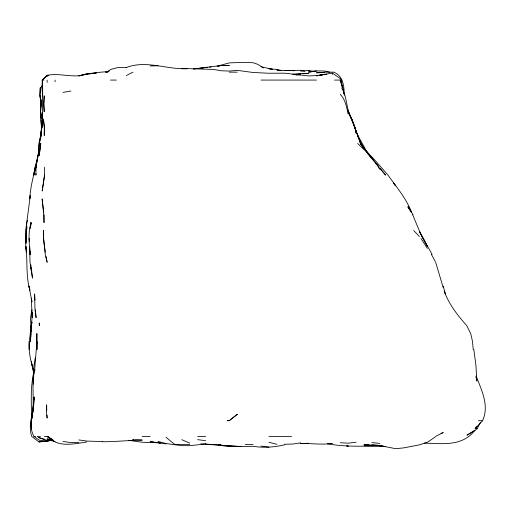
<?xml version="1.0" encoding="UTF-8"?>
<svg xmlns="http://www.w3.org/2000/svg" width="511" height="511" viewBox="0 0 511 511"><rect width="100%" height="100%" fill="white"/><g stroke="black" fill="none" stroke-linecap="round" stroke-linejoin="round"><path stroke-width="0.77" d="M108.932 71.668C98.795 71.917 88.754 73.769 78.835 75.743C68.212 76.612 57.654 73.13 47.146 75.328L42.534 80.074L42.043 87.994L42.649 95.915L42.637 88.786L42.362 111.756L42.745 119.676L42.732 118.092M44.042 214.735L44.016 222.655L43.774 214.735L42.113 198.894L43.735 212.576M34.148 400.094L34.167 396.926C34.799 410.084 27.026 424.13 34.007 436.535L39.226 440.188L47.146 441.274L51.47 440.156L47.146 441.172L39.226 441.619L39.226 442.066L47.146 440.974L45.562 441.102M31.407 420.687L31.305 428.985M42.669 112.548L42.023 127.603L42.675 119.676M31.267 328.011L32.423 312.17M48.73 75.379L47.146 75.289L42.209 80.074L42.419 95.915L42.681 90.37M36.057 173.542L35.891 175.126L36.045 167.206L38.695 151.365L38.919 143.444L41.557 131.921M33.471 403.262L32.787 412.767M33.483 401.678C33.758 413.361 27.568 424.992 31.803 436.535L39.226 442.066M39.098 149.135L39.028 151.365L39.104 149.806M39.226 145.418L41.615 128.395L40.791 135.524C42.458 125.003 39.762 114.438 40.886 103.835L41.136 106.211L40.465 95.915L40.669 97.499M33.522 380.293L33.828 373.164C31.573 388.992 35.157 405.044 31.305 420.687L32.96 411.329M40.465 139.484L41.072 134.08M30.775 225.824L30.922 222.655L30.162 228.417L30.436 226.98M35.304 359.693L35.425 357.317C33.554 366.138 32.87 375.253 33.471 384.253M32.455 312.962L32.199 317.714L31.305 298.264L31.963 301.867L28.935 286.026L29.855 289.628M34.384 373.164L36.92 341.476L37.009 349.396M30.941 333.555L30.417 341.476L31.305 329.129L31.062 332.08M38.695 151.365L39.29 143.444L40.931 135.524L41.806 127.603L40.848 137.108M40.331 92.746L40.65 88.786M30.405 195.291L29.715 198.894C30.666 181.846 36.849 165.82 39.092 149.027M26.291 235.328L25.901 243.249L25.55 230.576L26.859 222.655M40.835 135.524L41.621 127.603L40.797 119.676M38.855 151.365L39.079 149.25M41.167 106.211L40.567 111.756L41.155 118.092M39.404 146.376L39.583 144.907M26.866 226.258L25.684 246.423L26.348 252.76M26.783 226.98L26.029 238.496L26.738 222.655L30.366 195.291M44.572 175.126L42.196 190.973L44.566 175.126L44.393 167.206M33.49 373.88C30.283 388.584 31.446 403.422 31.554 418.311M36.754 162.166L37.079 160.007M30.654 225.536L31.101 222.655C27.773 232.888 29.37 243.817 30.079 254.344L29.638 246.423L30.008 262.264L32.468 278.105L31.573 270.185M34.722 370.999L34.946 369.562M477.044 428.614L475.109 428.614L482.582 420.687C489.538 405.53 481.541 390.161 476.111 376.045M30.916 329.633L30.27 333.555L31.976 322.032M31.529 419.972L32.41 414.932M33.215 409.886L33.471 408.449M31.893 322.256L29.204 341.476L29.325 349.396L29.351 341.476C27.996 352.079 31.458 362.242 33.662 372.442L31.305 361.571L32.11 365.244M31.976 309.794L30.526 317.714L30.928 326.944M36.46 165.047L35.949 167.206L36.62 164.325M27.038 221.934L27.39 220.496M37.079 159.285L37.999 155.683M36.996 160.007L35.08 167.206L33.898 175.126L35.297 167.206L33.541 175.126L36.115 167.206M480.314 422.674L477.274 428.614L474.904 430.537L466.977 435.18L474.904 430.217C462.506 446.767 442.219 443.599 424.207 443.12M42.202 85.554L40.414 87.994L39.871 95.915L41.174 103.835M475.109 428.614L477.025 426.174M126.364 75.532L132.975 72.153M435.953 436.202L443.216 432.542L441.057 433.417M108.389 71.527L106.965 72.153L110.517 69.502L118.443 67.369L126.364 67.478M126.364 67.516C146.159 59.838 166.976 69.694 187.358 68.723M109.111 71.042L105.598 72.153L107.003 72.032M217.098 66.213L229.337 62.885L245.184 62.31L253.105 62.738L257.506 64.226L263.663 67.931M320.793 75.296L324.396 74.414L316.475 75.545L308.555 75.928L284.787 73.194L268.946 73.245L253.105 72.485L237.257 70.377L229.337 71.074L221.416 70.78L213.496 69.432L181.814 68.429L186.566 68.704M316.475 75.967L317.912 75.634M319.356 75.309L332.316 73.086L340.237 78.522L341.246 80.074L342.357 87.272M319.356 75.366L323.674 74.465M284.787 444.742C274.445 447.214 263.625 448.045 253.105 446.269C242.527 446.684 231.943 446.275 221.416 445.215L237.257 446.352M62.994 92.395L70.914 91.003M193.33 68.998L221.416 65.427L229.337 65.382L221.416 65.568M86.755 441.989C73.725 443.867 57.826 447.936 47.823 436.535L52.652 439.971M300.634 442.865L292.707 444.046L284.787 444.263M201.257 68.219L203.416 67.912M199.814 68.212L207.159 67.35M356.078 442.232L348.157 443.178L340.237 442.75M218.248 66.213L219.832 66.034M205.575 67.599L207.159 67.426M209.536 67.177L211.12 67.005M292.707 74.255L300.634 73.418L308.555 73.322L303.01 73.814M300.634 71.163L308.555 70.429L311.448 71.291M193.695 68.851L197.655 68.519M39.226 441.619L43.978 441.229M53.483 440.22L47.146 440.667L39.226 437.755L37.667 436.535L39.226 437.755L44.987 439.358M241.224 446.346C233.706 446.844 225.958 446.812 218.651 444.838M324.396 74.319L326.772 74.178M102.596 441.779C115.844 441.638 129.002 440.386 142.205 440.073L135.076 439.703M300.634 443.599L308.555 443.299L300.634 443.522C311.205 443.248 321.758 444.979 332.316 443.446L327.564 443.561M324.396 72.543L316.475 72.818L325.009 72.153L333.804 72.153C343.443 76.222 344.05 86.027 344.242 95.123M292.707 70.416L294.042 70.85L292.707 70.403L284.787 70.627L300.634 70.275L304.952 71.297M150.125 65.964L158.046 65.778M96.26 73.143L86.755 74.108L78.835 75.947L86.755 73.763L96.26 72.907M308.555 71.17L316.475 71.016L308.555 72.153L316.475 70.92L324.396 70.991L329.78 72.153M160.422 442.833L142.205 442.245L128.523 440.322M229.337 72.153L237.257 72.153M42.209 80.074L43.882 80.074M110.517 80.074L116.342 80.074M261.025 80.074L316.475 80.074M334.52 80.074L340.237 80.074L342.964 87.994L343.826 93.756M40.854 87.994L40.062 87.994L39.96 95.915L41.123 102.398M478.424 420.687L482.582 420.687M34.007 436.535L35.7 436.535M39.226 436.535L40.516 436.535M44.361 436.535L47.146 436.535L52.429 439.441M142.205 436.535L150.125 436.535M197.655 436.535L205.575 436.535M268.946 436.535L291.526 436.535M132.7 439.914L134.284 439.907L132.7 439.843M189.734 444.455L175.452 444.455L173.887 443.829L165.966 437.192M245.184 444.455L253.105 444.455M78.835 442.609L70.914 442.571L62.994 441.447M102.596 441.593L86.755 441.07L78.835 439.926M368.757 444.742L364.004 444.634L379.845 445.471L371.925 444.813M327.564 443.829C345.353 446.978 363.43 446.32 381.43 445.707M200.823 443.797L205.575 444.078L205.575 443.746L206.048 444.455L220.624 445.087M158.838 442.788L160.422 442.89L158.838 442.769M385.39 446.397L364.004 445.669L379.845 445.573L395.686 448.69L403.607 447.898L419.454 444.851L427.375 442.258L435.295 436.931L435.295 436.535M284.787 70.607L276.866 70.007L278.31 70.326M383.806 446.25L379.845 445.95L385.39 446.601M371.925 442.564L379.845 443.42M165.966 443.906L150.125 441.613L153.728 442.111M197.655 439.658L205.575 440.667M261.025 446.103L268.946 447.131M155.165 442.315L157.324 442.615M47.146 440.437L47.146 438.981L50.027 439.39M219.34 444.794L220.726 445.024M271.826 69.298L268.946 68.742L276.866 69.439L281.191 70.71M261.025 66.769L272.548 69.272M219.193 444.794L221.416 445.305L205.575 443.97L189.734 445.688L181.814 445.662L165.966 443.542L158.046 441.415M49.312 440.182L55.067 441.498M47.146 438.981L53.629 440.546M268.946 442.277L276.866 444.308M181.814 439.69L189.734 443.12M47.146 436.535L53.087 440.399M357.643 143.444L364.004 149.602M366.757 151.876L374.109 159.285L388.034 175.126C396.434 187.192 406.507 198.492 411.527 212.512L408.659 206.814L411.527 212.448L407.823 206.814L413.092 214.735M413.686 230.576L419.454 236.561M340.237 94.273C345.398 99.626 346.592 107.201 348.157 114.17M366.757 151.92L371.925 157.465L364.004 148.388L359.885 142.122M368.942 154.859L365.953 151.365L379.232 167.206M369.932 156.027L371.925 158.359L360.249 143.444L363.168 147.692M379.845 168.323L385.607 175.126L379.845 168.017M366.502 151.952L374.039 161.112L371.925 158.442M364.503 149.519L365.506 150.751M376.977 164.772L378.447 166.599L376.984 164.772M378.249 167.206L379.845 169.294M365.755 150.758L360.811 143.444L357.668 135.524L360.287 142.722M365.71 150.758C356.742 139.331 355.477 124.109 348.157 111.756L351.836 119.676C346.094 109.846 347.569 97.748 341.68 87.994M360.549 143.444L364.004 148.663M420.987 238.496L427.375 248.403M365.422 150.234L360.753 143.444L365.033 150.215M356.454 132.898L367.364 152.802M432.095 254.344L427.375 246.008C420.949 236.235 417.283 225.313 412.594 214.735M431.373 254.344L435.295 261.498M444.18 291.046C448.875 304.275 457.556 315.249 466.728 325.635L470.695 333.555L472.522 341.476L473.186 349.396M444.762 292.496L445.375 293.946L443.216 286.128M348.157 110.299L351.051 118.239M356.078 131.059L351.772 119.676L357.828 135.524M352.028 119.676L354.998 127.603L356.078 133.077L355.011 127.603M435.653 262.264L443.216 287.636M29.945 290.35C25.729 276.119 27.639 261.038 25.972 246.423L26.297 251.176M340.237 80.074L342.261 87.272M475.92 376.76L476.22 378.204M476.527 379.641L476.827 381.085L475.92 365.244L473.799 349.396M45.99 256.503L47.146 262.264L45.243 254.344L44.502 246.423L45.268 252.179M40.356 97.352L40.631 98.795M40.912 100.233L41.193 101.676M30.679 264.468L30.89 265.937M31.094 267.406L31.305 268.875M40.867 99.083L41.161 101.459M30.647 264.641L31.305 270.185L31.158 267.809M33.272 368.412L33.458 369.996M33.253 368.412L33.675 372.372M35.368 309.794L35.515 311.378M35.661 312.962L36.109 317.714L35.01 309.794L34.595 293.946L35.016 300.283M41.155 117.3L40.791 112.548L41.136 118.884M46.955 415.047L47.146 418.087L46.495 412.767L46.642 404.846L46.757 410.39M42.688 93.539L42.419 88.786L42.63 95.915M29.37 241.665L29.191 238.496L29.37 240.873M30.794 325.635L30.909 328.011M332.316 73.086L332.316 74.37M55.067 80.074L55.067 81.869M47.146 75.289L47.146 76.605M47.146 80.074L47.146 82.437M36.888 333.555L36.818 349.396L36.888 333.555M44.336 127.603L44.259 135.524L44.368 127.603L43.512 119.676L44.336 127.603M44.195 95.915L43.85 103.835L44.195 111.756L43.754 103.835L44.195 95.915M40.778 143.444L39.226 155.433L40.778 143.444M237.257 414.325L229.337 420.687L227.203 420.687L229.337 420.54L237.257 414.325M300.634 73.527L299.19 73.814L300.634 73.527M300.634 74.644L295.875 74.849L300.634 74.644M348.157 446.09L346.72 445.86L348.157 446.122M395.686 185.768L393.4 183.047L395.686 185.774M376 163.552L375.023 162.332L376.007 163.552M423.447 238.496L419.454 231.681L427.375 246.423L423.447 238.496M44.425 246.423L43.588 238.496L43.537 230.576L43.588 238.496L44.425 246.423M39.417 325.635L39.226 323.112L39.417 325.635M30.405 254.344L30.258 251.968L30.405 254.344"/></g></svg>
